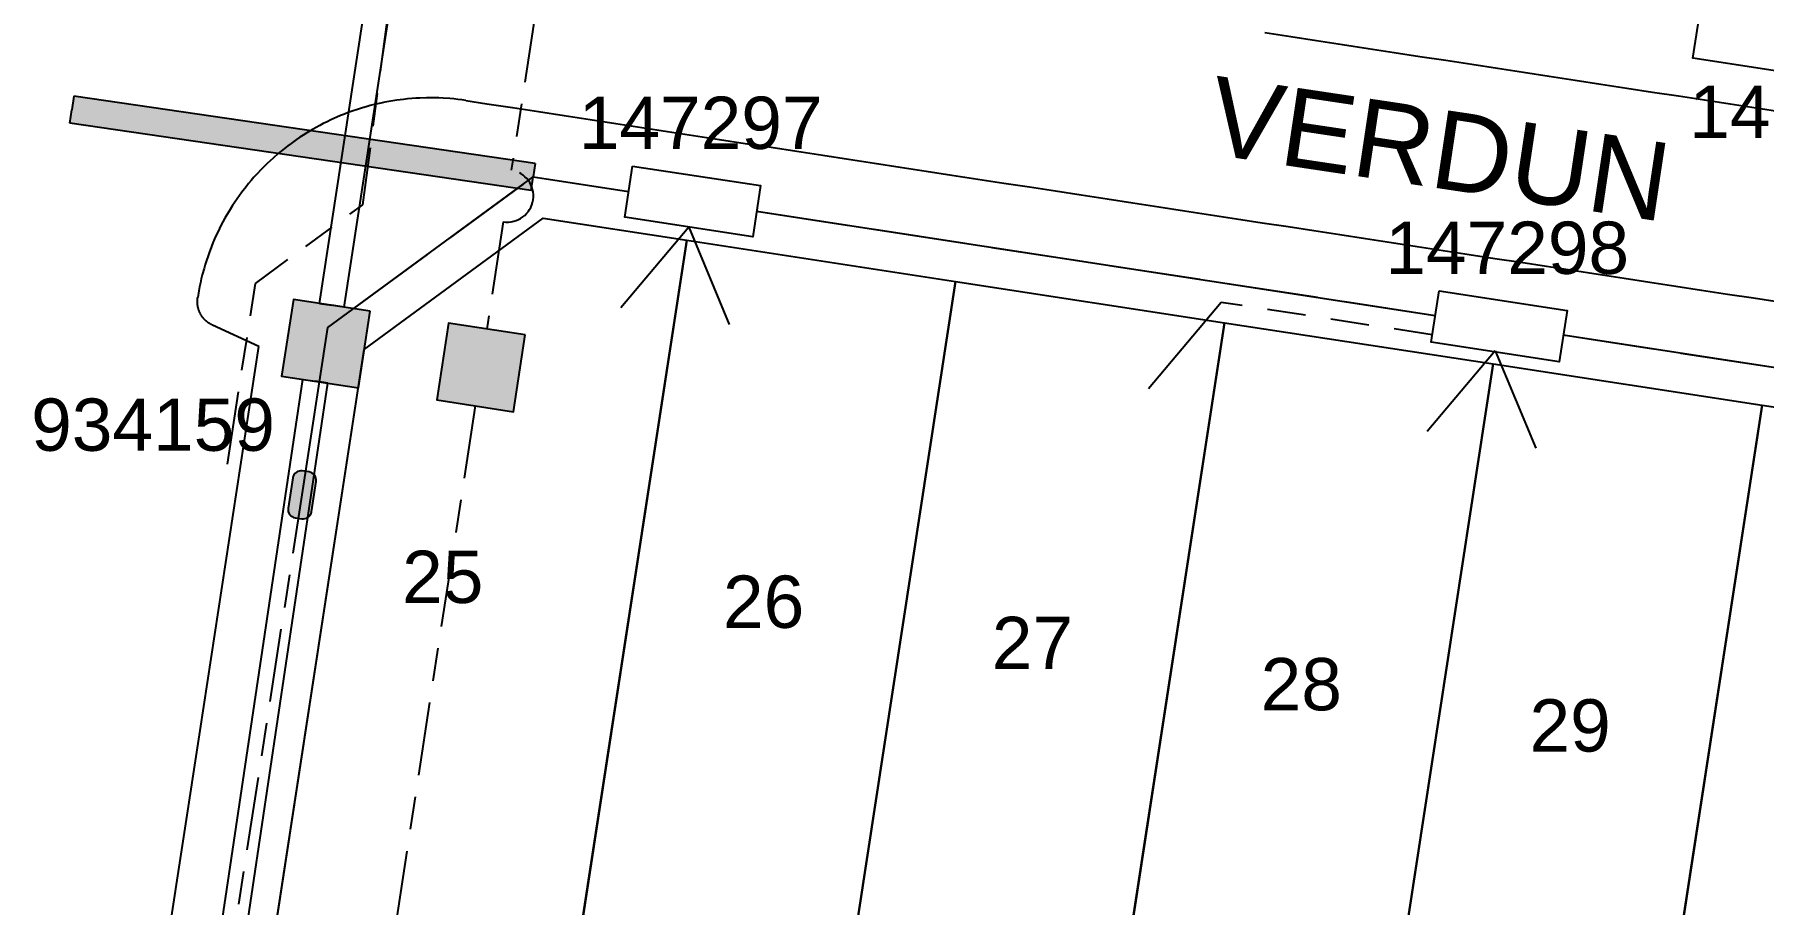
# Model space of a CAD drawing. Header units: metres. Extents: x 301343 to 301607, y 6240179 to 6240499.
# Drawn here: x 301408.9 to 301475, y 6240333.9 to 6240367.2 of the extents above; entities that cross this region are included whole.
import ezdxf
from ezdxf.enums import TextEntityAlignment as Align

# ---------------------------------------------------------------- set-up
doc = ezdxf.new("R2010")
doc.units = ezdxf.units.M
doc.header["$LTSCALE"] = 0.7
for name, pattern in [('Cable Exist UG', [8.2, 4, -1.2, 1.8, -1.2]), ('Dash', [5, 3, -2]), ('IE Trench LV', [6.5, 5, -1.5])]:
    doc.linetypes.add(name, pattern=pattern)
doc.layers.get('0').update_dxf_attribs({"color": 6})
for name, color, linetype in [('_User Miscellaneous11', 7, 'Continuous'), ('_User Miscellaneous4', 7, 'Continuous'), ('_User Miscellaneous6', 7, 'Continuous'), ('_User Miscellaneous7', 150, 'Continuous'), ('_User Miscellaneous8', 7, 'Continuous'), ('_User_LV_Exist', 7, 'Continuous'), ('Cadastre Developer_SP_NEW', 4, 'Continuous'), ('Cadastre Roads_SP_EXT', 4, 'Continuous'), ('Cadastre Roads_SP_NEW', 8, 'Continuous'), ('Duct_SP_NEW', 2, 'Continuous'), ('Equip_SP_LV_NEW', 2, 'Continuous'), ('Mains_LV_NEW_T84', 2, 'Continuous'), ('Services_SP_NEW_UG', 2, 'Continuous'), ('SupportsUG_SP_LV_NEW', 2, 'Continuous'), ('SupportsUG_SP_LV_SL_EXT', 7, 'Continuous'), ('Trench_SP_NEW', 2, 'Continuous'), ('UG_Details_SP_MISC', 7, 'Continuous')]:
    doc.layers.add(name, color=color, linetype=linetype)
doc.styles.add('ARIAL', font='arial.ttf', dxfattribs={"height": 2})
doc.styles.add('COLUMN_LABEL', font='arial.ttf')
doc.styles.add('POLE_LABEL', font='arial.ttf')
doc.styles.get("Standard").update_dxf_attribs({"font": 'arial.ttf'})
doc.styles.add('style1', font='iso3098b.shx')
doc.linetypes.add('Cable New UG', pattern='A,8,-1,["x",style1,S=3.5,R=0,X=0.35,Y=-1],-3.5', length=12.5)

# ---------------------------------------------------------------- blocks, each defined once
blk = doc.blocks.new('*U37')
at = {"lineweight": -3}
blk.add_lwpolyline([(-2.475, 2.49), (2.475, 2.49), (2.475, 0.51), (-2.475, 0.51)], close=True, dxfattribs=at)
for tag, flags, p in [('STREET_CODE', 9, (1.5, 3.5)), ('OWNED_BY', 9, (1.5, 3.3)), ('OPERATED_BY', 9, (1.5, 3.1)), ('STATE', 9, (1.5, 2.7)), ('MAINTAINED_BY', 9, (1.5, 2.9)), ('SUPPORT_TYPE', 9, (1.5, 2.5)), ('USAGE', 9, (1.5, 2.3)), ('LEGEND', 9, (1.5, 2.1)), ('PARENT', 9, (1.5, 1.9)), ('SUBURB', 9, (1.5, 1.7)), ('STREETNAME', 9, (1.5, 1.5)), ('LOCATION', 9, (1.5, 1.3)), ('Z', 1, (1.5, 0.9)), ('NOTES', 9, (1.5, 1.1))]:
    blk.add_attdef(tag, text='', height=0.2, dxfattribs=dict(flags=flags)).set_placement(p, align=Align.MIDDLE_LEFT)
at = {"layer": '_User Miscellaneous4', "style": 'ARIAL', "flags": 8}
blk.add_attdef('ASSET_NUM', text='', height=2, dxfattribs=at).set_placement((2, 5.5), align=Align.MIDDLE_LEFT)
blk = doc.blocks.new('A$C1B2C29DD')
at = {"layer": 'Services_SP_NEW_UG', "color": 2, "flags": 128}
for points in [[(0, 0), (-2.1, 3.444)], [(0, 0), (2.1, 3.444)]]:
    blk.add_lwpolyline(points, dxfattribs=at)
blk = doc.blocks.new('*U81')
at = {"layer": 'Services_SP_NEW_UG', "color": 2, "flags": 128}
blk.add_lwpolyline([(10.639, -0.75), (12.885, 2.934)], dxfattribs=at)
at = {"layer": 'Services_SP_NEW_UG', "color": 2, "linetype": 'Dash', "ltscale": 0.7, "flags": 128}
blk.add_lwpolyline([(2.473, -0.75), (10.639, -0.75)], dxfattribs=at)
blk = doc.blocks.new('*U39')
at = {"layer": '_User Miscellaneous7'}
blk.add_hatch(color=256, dxfattribs=at).paths.add_polyline_path([(-1.485, -7.485), (1.485, -7.485), (1.485, -4.515), (-1.485, -4.515)])
at = {"layer": '_User Miscellaneous8'}
blk.add_hatch(color=256, dxfattribs=at).paths.add_polyline_path([(-1.485, -1.485), (1.485, -1.485), (1.485, 1.485), (-1.485, 1.485)])
at = {"layer": '_User Miscellaneous7'}
blk.add_lwpolyline([(1.485, -7.485), (1.485, -4.515), (-1.485, -4.515), (-1.485, -7.485)], close=True, dxfattribs=at)
at = {"layer": '_User Miscellaneous8'}
blk.add_lwpolyline([(1.485, -1.485), (1.485, 1.485), (-1.485, 1.485), (-1.485, -1.485)], close=True, dxfattribs=at)
at = {"flags": 9}
for tag, style, p in [('STRUCTURE_PLANT_NUMBER', 'POLE_LABEL', (1.813, 0.031)), ('STREET_CODE', 'COLUMN_LABEL', (1.813, -0.2))]:
    blk.add_attdef(tag, text='', height=0.2, dxfattribs=dict(at, style=style)).set_placement(p, align=Align.MIDDLE_LEFT)
for tag, p in [('OWNED_BY', (1.813, -0.6)), ('COLUMN_TYPE', (1.813, -0.4)), ('STATE', (1.813, -0.8)), ('USAGE', (1.813, -1)), ('LEGEND', (1.813, -1.2)), ('LOCATION', (1.813, -1.4)), ('STREETNAME', (1.813, -1.6)), ('SUBURB', (1.813, -1.8)), ('NOTES', (1.813, -2))]:
    blk.add_attdef(tag, text='', height=0.2, dxfattribs=at).set_placement(p, align=Align.MIDDLE_LEFT)
at = {"flags": 1}
blk.add_attdef('Z', (1.813, -2.351), '', height=0.2, dxfattribs=at)
at = {"layer": '_User Miscellaneous6', "style": 'ARIAL', "flags": 8}
blk.add_attdef('ASSET_NUM', text='', height=2, dxfattribs=at).set_placement((2, 2), align=Align.MIDDLE_LEFT)
blk = doc.blocks.new('LV_STJ_NEW')
blk.add_hatch(color=256).paths.add_polyline_path([(0.906, 0.131, 0.414214), (0.586, 0.451), (-0.586, 0.451, 0.414214), (-0.906, 0.131), (-0.906, -0.131, 0.414214), (-0.586, -0.451), (0.586, -0.451, 0.414214), (0.906, -0.131)])
blk.add_lwpolyline([(-0.906, 0.131), (-0.906, -0.131, 0.414214), (-0.586, -0.451), (0.586, -0.451, 0.414214), (0.906, -0.131), (0.906, 0.131, 0.414214), (0.586, 0.451), (-0.586, 0.451, 0.414214)], format="xyb", close=True)
for tag, flags, p in [('ORIENTATION', 9, (1.5, 0)), ('USAGE', 9, (1.5, -0.2)), ('LEGEND', 9, (1.5, -0.4)), ('NOTES', 9, (1.5, -0.6)), ('STATE', 9, (1.5, -0.8)), ('OWNED_BY', 9, (1.5, -1)), ('OPERATED_BY', 9, (1.5, -1.2)), ('MAINTAINED_BY', 9, (1.5, -1.4)), ('OPERATING_VOLTAGE', 9, (1.5, -1.6)), ('CONSTRUCTED_VOLTAGE', 9, (1.5, -1.8)), ('NUMBER_OF_PHASES', 9, (1.5, -2)), ('TYPE', 9, (1.5, -2.2)), ('Z', 1, (1.5, -2.4))]:
    blk.add_attdef(tag, text='', height=0.2, dxfattribs=dict(flags=flags)).set_placement(p, align=Align.MIDDLE_LEFT)

msp = doc.modelspace()

# ---------------------------------------------------------------- hatches: boundary and pattern name
at = {"layer": '_User Miscellaneous11'}
h = msp.add_hatch(color=256, dxfattribs=at)
h.dxf.hatch_style = 1
h.paths.add_polyline_path([(301427.884, 6240361.236), (301428.034, 6240362.265), (301410.394, 6240364.837), (301410.244, 6240363.808)])

# ---------------------------------------------------------------- linework, layer by layer
at = {"layer": '_User_LV_Exist', "color": 8, "linetype": 'Cable Exist UG', "flags": 128}
msp.add_lwpolyline([(301416.272, 6240350.766), (301417.342, 6240357.679), (301421.447, 6240360.692), (301423.644, 6240377.138), (301420.899, 6240380.878), (301421.64, 6240385.711)], dxfattribs=at)
at = {"layer": '_User_LV_Exist', "color": 7, "linetype": 'Cable Exist UG', "flags": 128}
for points in [[(301428.929, 6240373.814), (301427.124, 6240362.015)], [(301426.821, 6240360.038), (301426.194, 6240355.936)], [(301425.743, 6240353.001), (301420.026, 6240315.724)], [(301414.031, 6240302.546), (301412.225, 6240305.006), (301419.127, 6240349.597)]]:
    msp.add_lwpolyline(points, dxfattribs=at)
at = {"layer": '_User_LV_Exist', "color": 7, "linetype": 'Cable Exist UG'}
msp.add_arc((301426.972, 6240361.027), 1, 261.30226, 81.30226, dxfattribs=at)
at = {"layer": 'Cadastre Developer_SP_NEW', "linetype": 'Continuous', "lineweight": 25}
for p, q in [((301421.506, 6240355.153), (301428.346, 6240360.174)), ((301428.346, 6240360.174), (301433.832, 6240359.333)), ((301429.436, 6240330.668), (301433.832, 6240359.333)), ((301433.832, 6240359.333), (301444.112, 6240357.756)), ((301439.715, 6240329.091), (301444.112, 6240357.756)), ((301444.112, 6240357.756), (301454.391, 6240356.18)), ((301449.995, 6240327.515), (301454.391, 6240356.18)), ((301454.391, 6240356.18), (301464.671, 6240354.603)), ((301418.019, 6240332.419), (301421.506, 6240355.153)), ((301460.275, 6240325.938), (301464.671, 6240354.603)), ((301464.671, 6240354.603), (301474.951, 6240353.026)), ((301470.555, 6240324.362), (301474.951, 6240353.026)), ((301474.951, 6240353.026), (301485.231, 6240351.45))]:
    msp.add_line(p, q, dxfattribs=at)
for points in [[(301433.832, 6240359.333), (301429.436, 6240330.668), (301418.019, 6240332.419), (301421.506, 6240355.153), (301428.346, 6240360.174), (301433.832, 6240359.333)], [(301444.112, 6240357.756), (301439.715, 6240329.091), (301429.436, 6240330.668), (301433.832, 6240359.333), (301444.112, 6240357.756)], [(301454.391, 6240356.18), (301449.995, 6240327.515), (301439.715, 6240329.091), (301444.112, 6240357.756), (301454.391, 6240356.18)], [(301464.671, 6240354.603), (301460.275, 6240325.938), (301449.995, 6240327.515), (301454.391, 6240356.18), (301464.671, 6240354.603)], [(301474.951, 6240353.026), (301470.555, 6240324.362), (301460.275, 6240325.938), (301464.671, 6240354.603), (301474.951, 6240353.026)], [(301470.555, 6240324.362), (301474.951, 6240353.026), (301485.231, 6240351.45), (301480.835, 6240322.785), (301470.555, 6240324.362)]]:
    msp.add_lwpolyline(points, close=True, dxfattribs=at)
at = {"layer": 'Cadastre Roads_SP_NEW', "lineweight": 25}
for p, q in [((301455.941, 6240367.273, 50.43), (301456.93, 6240367.121, 50.466)), ((301456.93, 6240367.121, 50.466), (301457.918, 6240366.97, 50.501)), ((301457.918, 6240366.97, 50.501), (301458.906, 6240366.818, 50.536)), ((301458.906, 6240366.818, 50.536), (301459.895, 6240366.666, 50.57)), ((301459.895, 6240366.666, 50.57), (301460.883, 6240366.515, 50.604)), ((301460.883, 6240366.515, 50.604), (301461.872, 6240366.363, 50.637)), ((301461.872, 6240366.363, 50.637), (301462.86, 6240366.212, 50.669)), ((301462.86, 6240366.212, 50.669), (301463.849, 6240366.06, 50.701)), ((301463.849, 6240366.06, 50.701), (301464.837, 6240365.908, 50.732)), ((301464.837, 6240365.908, 50.732), (301465.825, 6240365.757, 50.762)), ((301465.825, 6240365.757, 50.762), (301466.814, 6240365.605, 50.792)), ((301466.814, 6240365.605, 50.792), (301467.802, 6240365.454, 50.821)), ((301467.802, 6240365.454, 50.821), (301468.791, 6240365.302, 50.849)), ((301468.791, 6240365.302, 50.849), (301469.779, 6240365.151, 50.877)), ((301469.779, 6240365.151, 50.877), (301470.768, 6240364.999, 50.904)), ((301470.768, 6240364.999, 50.904), (301471.756, 6240364.847, 50.931)), ((301471.756, 6240364.847, 50.931), (301472.745, 6240364.696, 50.957)), ((301472.745, 6240364.696, 50.957), (301473.733, 6240364.544, 50.982)), ((301473.733, 6240364.544, 50.982), (301474.721, 6240364.393, 51.007)), ((301474.721, 6240364.393, 51.007), (301475.71, 6240364.241, 51.031)), ((301415.13, 6240357.113, 48.98), (301415.134, 6240357.142, 48.981)), ((301415.13, 6240357.113, 48.98), (301415.134, 6240357.142, 48.981)), ((301415.122, 6240357.009, 48.978), (301415.123, 6240357.026, 48.979)), ((301415.122, 6240357.009, 48.978), (301415.123, 6240357.026, 48.979)), ((301415.122, 6240356.991, 48.978), (301415.122, 6240357.009, 48.978)), ((301415.122, 6240356.991, 48.978), (301415.122, 6240357.009, 48.978)), ((301415.122, 6240356.974, 48.977), (301415.122, 6240356.991, 48.978)), ((301415.122, 6240356.974, 48.977), (301415.122, 6240356.991, 48.978)), ((301415.123, 6240356.957, 48.977), (301415.122, 6240356.974, 48.977)), ((301415.123, 6240356.957, 48.977), (301415.122, 6240356.974, 48.977)), ((301415.123, 6240357.026, 48.979), (301415.124, 6240357.044, 48.979)), ((301415.123, 6240357.026, 48.979), (301415.124, 6240357.044, 48.979)), ((301415.123, 6240356.939, 48.977), (301415.123, 6240356.957, 48.977)), ((301415.123, 6240356.939, 48.977), (301415.123, 6240356.957, 48.977)), ((301415.124, 6240356.922, 48.976), (301415.123, 6240356.939, 48.977)), ((301415.124, 6240356.922, 48.976), (301415.123, 6240356.939, 48.977)), ((301415.124, 6240357.044, 48.979), (301415.125, 6240357.061, 48.979)), ((301415.124, 6240357.044, 48.979), (301415.125, 6240357.061, 48.979)), ((301415.126, 6240356.904, 48.976), (301415.124, 6240356.922, 48.976)), ((301415.126, 6240356.904, 48.976), (301415.124, 6240356.922, 48.976)), ((301415.125, 6240357.061, 48.979), (301415.126, 6240357.079, 48.98)), ((301415.125, 6240357.061, 48.979), (301415.126, 6240357.079, 48.98)), ((301415.126, 6240357.079, 48.98), (301415.128, 6240357.096, 48.98)), ((301415.126, 6240357.079, 48.98), (301415.128, 6240357.096, 48.98)), ((301415.127, 6240356.887, 48.975), (301415.126, 6240356.904, 48.976)), ((301415.127, 6240356.887, 48.975), (301415.126, 6240356.904, 48.976)), ((301415.129, 6240356.87, 48.975), (301415.127, 6240356.887, 48.975)), ((301415.129, 6240356.87, 48.975), (301415.127, 6240356.887, 48.975)), ((301415.128, 6240357.096, 48.98), (301415.13, 6240357.113, 48.98)), ((301415.128, 6240357.096, 48.98), (301415.13, 6240357.113, 48.98)), ((301415.132, 6240356.852, 48.975), (301415.129, 6240356.87, 48.975)), ((301415.132, 6240356.852, 48.975), (301415.129, 6240356.87, 48.975)), ((301415.134, 6240356.835, 48.974), (301415.132, 6240356.852, 48.975)), ((301415.134, 6240356.835, 48.974), (301415.132, 6240356.852, 48.975)), ((301415.137, 6240356.818, 48.974), (301415.134, 6240356.835, 48.974)), ((301415.137, 6240356.818, 48.974), (301415.134, 6240356.835, 48.974)), ((301415.14, 6240356.801, 48.974), (301415.137, 6240356.818, 48.974)), ((301415.14, 6240356.801, 48.974), (301415.137, 6240356.818, 48.974)), ((301415.144, 6240356.784, 48.973), (301415.14, 6240356.801, 48.974)), ((301415.144, 6240356.784, 48.973), (301415.14, 6240356.801, 48.974)), ((301415.147, 6240356.766, 48.973), (301415.144, 6240356.784, 48.973)), ((301415.147, 6240356.766, 48.973), (301415.144, 6240356.784, 48.973)), ((301415.152, 6240356.749, 48.972), (301415.147, 6240356.766, 48.973)), ((301415.152, 6240356.749, 48.972), (301415.147, 6240356.766, 48.973)), ((301415.156, 6240356.733, 48.972), (301415.152, 6240356.749, 48.972)), ((301415.156, 6240356.733, 48.972), (301415.152, 6240356.749, 48.972)), ((301415.161, 6240356.716, 48.972), (301415.156, 6240356.733, 48.972)), ((301415.161, 6240356.716, 48.972), (301415.156, 6240356.733, 48.972)), ((301415.169, 6240356.688, 48.971), (301415.161, 6240356.716, 48.972)), ((301415.169, 6240356.688, 48.971), (301415.161, 6240356.716, 48.972)), ((301415.174, 6240356.671, 48.97), (301415.169, 6240356.688, 48.971)), ((301415.174, 6240356.671, 48.97), (301415.169, 6240356.688, 48.971)), ((301415.18, 6240356.655, 48.969), (301415.174, 6240356.671, 48.97)), ((301415.18, 6240356.655, 48.969), (301415.174, 6240356.671, 48.97)), ((301415.186, 6240356.639, 48.969), (301415.18, 6240356.655, 48.969)), ((301415.186, 6240356.639, 48.969), (301415.18, 6240356.655, 48.969)), ((301415.192, 6240356.622, 48.968), (301415.186, 6240356.639, 48.969)), ((301415.192, 6240356.622, 48.968), (301415.186, 6240356.639, 48.969)), ((301415.199, 6240356.606, 48.967), (301415.192, 6240356.622, 48.968)), ((301415.199, 6240356.606, 48.967), (301415.192, 6240356.622, 48.968)), ((301415.206, 6240356.59, 48.967), (301415.199, 6240356.606, 48.967)), ((301415.206, 6240356.59, 48.967), (301415.199, 6240356.606, 48.967)), ((301415.213, 6240356.574, 48.966), (301415.206, 6240356.59, 48.967)), ((301415.213, 6240356.574, 48.966), (301415.206, 6240356.59, 48.967)), ((301415.22, 6240356.558, 48.965), (301415.213, 6240356.574, 48.966)), ((301415.22, 6240356.558, 48.965), (301415.213, 6240356.574, 48.966)), ((301415.228, 6240356.543, 48.965), (301415.22, 6240356.558, 48.965)), ((301415.228, 6240356.543, 48.965), (301415.22, 6240356.558, 48.965)), ((301415.236, 6240356.527, 48.964), (301415.228, 6240356.543, 48.965)), ((301415.236, 6240356.527, 48.964), (301415.228, 6240356.543, 48.965)), ((301415.244, 6240356.512, 48.964), (301415.236, 6240356.527, 48.964)), ((301415.244, 6240356.512, 48.964), (301415.236, 6240356.527, 48.964)), ((301415.253, 6240356.496, 48.963), (301415.244, 6240356.512, 48.964)), ((301415.253, 6240356.496, 48.963), (301415.244, 6240356.512, 48.964)), ((301415.261, 6240356.481, 48.962), (301415.253, 6240356.496, 48.963)), ((301415.261, 6240356.481, 48.962), (301415.253, 6240356.496, 48.963)), ((301415.27, 6240356.466, 48.962), (301415.261, 6240356.481, 48.962)), ((301415.27, 6240356.466, 48.962), (301415.261, 6240356.481, 48.962)), ((301415.28, 6240356.452, 48.961), (301415.27, 6240356.466, 48.962)), ((301415.28, 6240356.452, 48.961), (301415.27, 6240356.466, 48.962)), ((301415.289, 6240356.437, 48.96), (301415.28, 6240356.452, 48.961)), ((301415.289, 6240356.437, 48.96), (301415.28, 6240356.452, 48.961)), ((301415.299, 6240356.423, 48.96), (301415.289, 6240356.437, 48.96)), ((301415.299, 6240356.423, 48.96), (301415.289, 6240356.437, 48.96)), ((301415.309, 6240356.408, 48.959), (301415.299, 6240356.423, 48.96)), ((301415.309, 6240356.408, 48.959), (301415.299, 6240356.423, 48.96)), ((301415.319, 6240356.394, 48.958), (301415.309, 6240356.408, 48.959)), ((301415.319, 6240356.394, 48.958), (301415.309, 6240356.408, 48.959)), ((301415.33, 6240356.38, 48.958), (301415.319, 6240356.394, 48.958)), ((301415.33, 6240356.38, 48.958), (301415.319, 6240356.394, 48.958)), ((301415.341, 6240356.367, 48.957), (301415.33, 6240356.38, 48.958)), ((301415.341, 6240356.367, 48.957), (301415.33, 6240356.38, 48.958)), ((301415.352, 6240356.353, 48.957), (301415.341, 6240356.367, 48.957)), ((301415.352, 6240356.353, 48.957), (301415.341, 6240356.367, 48.957)), ((301415.363, 6240356.34, 48.956), (301415.352, 6240356.353, 48.957)), ((301415.363, 6240356.34, 48.956), (301415.352, 6240356.353, 48.957)), ((301415.382, 6240356.318, 48.955), (301415.363, 6240356.34, 48.956)), ((301415.382, 6240356.318, 48.955), (301415.363, 6240356.34, 48.956)), ((301415.394, 6240356.305, 48.954), (301415.382, 6240356.318, 48.955)), ((301415.394, 6240356.305, 48.954), (301415.382, 6240356.318, 48.955)), ((301415.406, 6240356.293, 48.953), (301415.394, 6240356.305, 48.954)), ((301415.406, 6240356.293, 48.953), (301415.394, 6240356.305, 48.954)), ((301415.418, 6240356.28, 48.952), (301415.406, 6240356.293, 48.953)), ((301415.418, 6240356.28, 48.952), (301415.406, 6240356.293, 48.953)), ((301415.431, 6240356.268, 48.952), (301415.418, 6240356.28, 48.952)), ((301415.431, 6240356.268, 48.952), (301415.418, 6240356.28, 48.952)), ((301415.443, 6240356.256, 48.951), (301415.431, 6240356.268, 48.952)), ((301415.443, 6240356.256, 48.951), (301415.431, 6240356.268, 48.952)), ((301415.456, 6240356.244, 48.95), (301415.443, 6240356.256, 48.951)), ((301415.456, 6240356.244, 48.95), (301415.443, 6240356.256, 48.951)), ((301415.469, 6240356.233, 48.949), (301415.456, 6240356.244, 48.95)), ((301415.469, 6240356.233, 48.949), (301415.456, 6240356.244, 48.95)), ((301415.483, 6240356.221, 48.948), (301415.469, 6240356.233, 48.949)), ((301415.483, 6240356.221, 48.948), (301415.469, 6240356.233, 48.949)), ((301415.496, 6240356.21, 48.948), (301415.483, 6240356.221, 48.948)), ((301415.496, 6240356.21, 48.948), (301415.483, 6240356.221, 48.948)), ((301415.51, 6240356.2, 48.947), (301415.496, 6240356.21, 48.948)), ((301415.51, 6240356.2, 48.947), (301415.496, 6240356.21, 48.948)), ((301415.524, 6240356.189, 48.946), (301415.51, 6240356.2, 48.947)), ((301415.524, 6240356.189, 48.946), (301415.51, 6240356.2, 48.947)), ((301415.538, 6240356.179, 48.945), (301415.524, 6240356.189, 48.946)), ((301415.538, 6240356.179, 48.945), (301415.524, 6240356.189, 48.946)), ((301415.552, 6240356.169, 48.945), (301415.538, 6240356.179, 48.945)), ((301415.552, 6240356.169, 48.945), (301415.538, 6240356.179, 48.945)), ((301415.567, 6240356.159, 48.944), (301415.552, 6240356.169, 48.945)), ((301415.567, 6240356.159, 48.944), (301415.552, 6240356.169, 48.945)), ((301415.581, 6240356.149, 48.943), (301415.567, 6240356.159, 48.944)), ((301415.581, 6240356.149, 48.943), (301415.567, 6240356.159, 48.944)), ((301415.596, 6240356.14, 48.942), (301415.581, 6240356.149, 48.943)), ((301415.596, 6240356.14, 48.942), (301415.581, 6240356.149, 48.943)), ((301415.611, 6240356.131, 48.942), (301415.596, 6240356.14, 48.942)), ((301415.611, 6240356.131, 48.942), (301415.596, 6240356.14, 48.942)), ((301415.626, 6240356.122, 48.941), (301415.611, 6240356.131, 48.942)), ((301415.626, 6240356.122, 48.941), (301415.611, 6240356.131, 48.942)), ((301415.641, 6240356.114, 48.94), (301415.626, 6240356.122, 48.941)), ((301415.641, 6240356.114, 48.94), (301415.626, 6240356.122, 48.941)), ((301415.657, 6240356.105, 48.939), (301415.641, 6240356.114, 48.94)), ((301415.657, 6240356.105, 48.939), (301415.641, 6240356.114, 48.94)), ((301415.672, 6240356.097, 48.938), (301415.657, 6240356.105, 48.939)), ((301415.672, 6240356.097, 48.938), (301415.657, 6240356.105, 48.939)), ((301415.688, 6240356.09, 48.938), (301415.672, 6240356.097, 48.938)), ((301415.688, 6240356.09, 48.938), (301415.672, 6240356.097, 48.938)), ((301415.704, 6240356.082, 48.937), (301415.688, 6240356.09, 48.938)), ((301415.704, 6240356.082, 48.937), (301415.688, 6240356.09, 48.938)), ((301417.476, 6240355.265, 48.889), (301415.704, 6240356.082, 48.937)), ((301417.476, 6240355.265, 48.889), (301415.704, 6240356.082, 48.937)), ((301415.226, 6240340.594, 48.754), (301417.476, 6240355.265, 48.889)), ((301415.226, 6240340.594, 48.754), (301417.476, 6240355.265, 48.889)), ((301412.952, 6240325.767, 48.617), (301415.226, 6240340.594, 48.754)), ((301412.952, 6240325.767, 48.617), (301415.226, 6240340.594, 48.754))]:
    msp.add_line(p, q, dxfattribs=at)
at = {"layer": 'Cadastre Roads_SP_NEW'}
for p, q in [((301421.582, 6240364.438, 49.152), (301421.431, 6240364.394, 49.148)), ((301421.734, 6240364.48, 49.156), (301421.582, 6240364.438, 49.152)), ((301421.886, 6240364.519, 49.16), (301421.734, 6240364.48, 49.156)), ((301422.135, 6240364.576, 49.167), (301421.886, 6240364.519, 49.16)), ((301422.288, 6240364.608, 49.171), (301422.135, 6240364.576, 49.167)), ((301422.443, 6240364.637, 49.175), (301422.288, 6240364.608, 49.171)), ((301422.598, 6240364.663, 49.179), (301422.443, 6240364.637, 49.175)), ((301422.753, 6240364.687, 49.184), (301422.598, 6240364.663, 49.179)), ((301423.006, 6240364.719, 49.191), (301422.753, 6240364.687, 49.184)), ((301423.162, 6240364.736, 49.196), (301423.006, 6240364.719, 49.191)), ((301423.319, 6240364.749, 49.2), (301423.162, 6240364.736, 49.196)), ((301423.475, 6240364.761, 49.205), (301423.319, 6240364.749, 49.2)), ((301423.632, 6240364.769, 49.209), (301423.475, 6240364.761, 49.205)), ((301423.887, 6240364.776, 49.217), (301423.632, 6240364.769, 49.209)), ((301424.044, 6240364.778, 49.222), (301423.887, 6240364.776, 49.217)), ((301424.202, 6240364.776, 49.227), (301424.044, 6240364.778, 49.222)), ((301424.359, 6240364.772, 49.232), (301424.202, 6240364.776, 49.227)), ((301424.515, 6240364.764, 49.236), (301424.359, 6240364.772, 49.232)), ((301424.77, 6240364.747, 49.245), (301424.515, 6240364.764, 49.236)), ((301424.927, 6240364.733, 49.25), (301424.77, 6240364.747, 49.245)), ((301425.083, 6240364.716, 49.255), (301424.927, 6240364.733, 49.25)), ((301425.239, 6240364.696, 49.26), (301425.083, 6240364.716, 49.255)), ((301425.394, 6240364.674, 49.265), (301425.239, 6240364.696, 49.26)), ((301425.394, 6240364.674, 49.265), (301426.185, 6240364.552, 49.292)), ((301426.185, 6240364.552, 49.292), (301427.173, 6240364.401, 49.326)), ((301419.939, 6240363.794, 49.11), (301419.8, 6240363.722, 49.106)), ((301420.08, 6240363.865, 49.113), (301419.939, 6240363.794, 49.11)), ((301420.222, 6240363.932, 49.117), (301420.08, 6240363.865, 49.113)), ((301420.454, 6240364.037, 49.123), (301420.222, 6240363.932, 49.117)), ((301420.599, 6240364.098, 49.126), (301420.454, 6240364.037, 49.123)), ((301420.745, 6240364.157, 49.13), (301420.599, 6240364.098, 49.126)), ((301420.892, 6240364.213, 49.134), (301420.745, 6240364.157, 49.13)), ((301421.039, 6240364.266, 49.137), (301420.892, 6240364.213, 49.134)), ((301421.281, 6240364.348, 49.144), (301421.039, 6240364.266, 49.137)), ((301421.431, 6240364.394, 49.148), (301421.281, 6240364.348, 49.144)), ((301427.173, 6240364.401, 49.326), (301428.162, 6240364.249, 49.361)), ((301428.162, 6240364.249, 49.361), (301429.15, 6240364.098, 49.397)), ((301429.15, 6240364.098, 49.397), (301430.139, 6240363.946, 49.408)), ((301430.139, 6240363.946, 49.408), (301431.127, 6240363.794, 49.445)), ((301431.127, 6240363.794, 49.445), (301432.115, 6240363.643, 49.483)), ((301418.912, 6240363.181, 49.085), (301418.704, 6240363.033, 49.08)), ((301419.042, 6240363.269, 49.088), (301418.912, 6240363.181, 49.085)), ((301419.173, 6240363.355, 49.091), (301419.042, 6240363.269, 49.088)), ((301419.306, 6240363.439, 49.094), (301419.173, 6240363.355, 49.091)), ((301419.441, 6240363.52, 49.098), (301419.306, 6240363.439, 49.094)), ((301419.662, 6240363.647, 49.103), (301419.441, 6240363.52, 49.098)), ((301419.8, 6240363.722, 49.106), (301419.662, 6240363.647, 49.103)), ((301432.115, 6240363.643, 49.483), (301433.104, 6240363.491, 49.522)), ((301433.104, 6240363.491, 49.522), (301434.092, 6240363.34, 49.562)), ((301434.092, 6240363.34, 49.562), (301435.081, 6240363.188, 49.602)), ((301435.081, 6240363.188, 49.602), (301436.069, 6240363.036, 49.643)), ((301418.018, 6240362.476, 49.064), (301417.902, 6240362.37, 49.061)), ((301418.211, 6240362.644, 49.069), (301418.018, 6240362.476, 49.064)), ((301418.332, 6240362.744, 49.071), (301418.211, 6240362.644, 49.069)), ((301418.454, 6240362.842, 49.074), (301418.332, 6240362.744, 49.071)), ((301418.578, 6240362.939, 49.077), (301418.454, 6240362.842, 49.074)), ((301418.704, 6240363.033, 49.08), (301418.578, 6240362.939, 49.077)), ((301436.069, 6240363.036, 49.643), (301437.058, 6240362.885, 49.685)), ((301437.058, 6240362.885, 49.685), (301438.046, 6240362.733, 49.727)), ((301438.046, 6240362.733, 49.727), (301439.034, 6240362.582, 49.77)), ((301439.034, 6240362.582, 49.77), (301440.023, 6240362.43, 49.814)), ((301440.023, 6240362.43, 49.814), (301441.011, 6240362.278, 49.859)), ((301417.391, 6240361.854, 49.049), (301417.286, 6240361.738, 49.046)), ((301417.566, 6240362.04, 49.053), (301417.391, 6240361.854, 49.049)), ((301417.676, 6240362.152, 49.056), (301417.566, 6240362.04, 49.053)), ((301417.788, 6240362.262, 49.059), (301417.676, 6240362.152, 49.056)), ((301417.902, 6240362.37, 49.061), (301417.788, 6240362.262, 49.059)), ((301441.011, 6240362.278, 49.859), (301442, 6240362.127, 49.904)), ((301442, 6240362.127, 49.904), (301442.988, 6240361.975, 49.948)), ((301442.988, 6240361.975, 49.948), (301443.977, 6240361.824, 49.992)), ((301443.977, 6240361.824, 49.992), (301444.965, 6240361.672, 50.035)), ((301416.827, 6240361.174, 49.035), (301416.734, 6240361.048, 49.033)), ((301416.983, 6240361.376, 49.039), (301416.827, 6240361.174, 49.035)), ((301417.082, 6240361.499, 49.041), (301416.983, 6240361.376, 49.039)), ((301417.183, 6240361.619, 49.044), (301417.082, 6240361.499, 49.041)), ((301417.286, 6240361.738, 49.046), (301417.183, 6240361.619, 49.044)), ((301444.965, 6240361.672, 50.035), (301445.954, 6240361.52, 50.077)), ((301445.954, 6240361.52, 50.077), (301446.942, 6240361.369, 50.119)), ((301446.942, 6240361.369, 50.119), (301447.93, 6240361.217, 50.16)), ((301447.93, 6240361.217, 50.16), (301448.919, 6240361.066, 50.2)), ((301416.333, 6240360.442, 49.022), (301416.253, 6240360.307, 49.02)), ((301416.468, 6240360.659, 49.026), (301416.333, 6240360.442, 49.022)), ((301416.555, 6240360.79, 49.028), (301416.468, 6240360.659, 49.026)), ((301416.643, 6240360.92, 49.03), (301416.555, 6240360.79, 49.028)), ((301416.734, 6240361.048, 49.033), (301416.643, 6240360.92, 49.03)), ((301448.919, 6240361.066, 50.2), (301449.907, 6240360.914, 50.24)), ((301449.907, 6240360.914, 50.24), (301450.896, 6240360.762, 50.279)), ((301450.896, 6240360.762, 50.279), (301451.884, 6240360.611, 50.318)), ((301451.884, 6240360.611, 50.318), (301452.873, 6240360.459, 50.356)), ((301452.873, 6240360.459, 50.356), (301453.861, 6240360.308, 50.393)), ((301416.026, 6240359.894, 49.014), (301415.913, 6240359.666, 49.01)), ((301416.099, 6240360.033, 49.016), (301416.026, 6240359.894, 49.014)), ((301416.175, 6240360.171, 49.018), (301416.099, 6240360.033, 49.016)), ((301416.253, 6240360.307, 49.02), (301416.175, 6240360.171, 49.018)), ((301453.861, 6240360.308, 50.393), (301454.85, 6240360.156, 50.43)), ((301454.85, 6240360.156, 50.43), (301455.838, 6240360.004, 50.466)), ((301455.838, 6240360.004, 50.466), (301456.826, 6240359.853, 50.501)), ((301456.826, 6240359.853, 50.501), (301457.815, 6240359.701, 50.536)), ((301415.72, 6240359.235, 49.004), (301415.661, 6240359.09, 49.002)), ((301415.782, 6240359.38, 49.006), (301415.72, 6240359.235, 49.004)), ((301415.846, 6240359.523, 49.008), (301415.782, 6240359.38, 49.006)), ((301415.913, 6240359.666, 49.01), (301415.846, 6240359.523, 49.008)), ((301457.815, 6240359.701, 50.536), (301458.803, 6240359.55, 50.57)), ((301458.803, 6240359.55, 50.57), (301459.792, 6240359.398, 50.604)), ((301459.792, 6240359.398, 50.604), (301460.78, 6240359.246, 50.637)), ((301460.78, 6240359.246, 50.637), (301461.769, 6240359.095, 50.669)), ((301415.469, 6240358.554, 48.996), (301415.421, 6240358.404, 48.994)), ((301415.518, 6240358.703, 48.998), (301415.469, 6240358.554, 48.996)), ((301415.571, 6240358.851, 48.999), (301415.518, 6240358.703, 48.998)), ((301415.661, 6240359.09, 49.002), (301415.571, 6240358.851, 48.999)), ((301461.769, 6240359.095, 50.669), (301462.757, 6240358.943, 50.701)), ((301462.757, 6240358.943, 50.701), (301463.746, 6240358.792, 50.732)), ((301463.746, 6240358.792, 50.732), (301464.734, 6240358.64, 50.762)), ((301464.734, 6240358.64, 50.762), (301465.722, 6240358.489, 50.792)), ((301465.722, 6240358.489, 50.792), (301466.711, 6240358.337, 50.821)), ((301415.273, 6240357.855, 48.988), (301415.238, 6240357.702, 48.987)), ((301415.31, 6240358.007, 48.99), (301415.273, 6240357.855, 48.988)), ((301415.377, 6240358.254, 48.992), (301415.31, 6240358.007, 48.99)), ((301415.421, 6240358.404, 48.994), (301415.377, 6240358.254, 48.992)), ((301466.711, 6240358.337, 50.821), (301467.699, 6240358.185, 50.849)), ((301467.699, 6240358.185, 50.849), (301468.688, 6240358.034, 50.877)), ((301468.688, 6240358.034, 50.877), (301469.676, 6240357.882, 50.904)), ((301469.676, 6240357.882, 50.904), (301470.665, 6240357.731, 50.931)), ((301415.176, 6240357.394, 48.984), (301415.134, 6240357.142, 48.981)), ((301415.205, 6240357.548, 48.985), (301415.176, 6240357.394, 48.984)), ((301415.238, 6240357.702, 48.987), (301415.205, 6240357.548, 48.985)), ((301470.665, 6240357.731, 50.931), (301471.653, 6240357.579, 50.957)), ((301471.653, 6240357.579, 50.957), (301472.642, 6240357.427, 50.982)), ((301472.642, 6240357.427, 50.982), (301473.63, 6240357.276, 51.007)), ((301473.63, 6240357.276, 51.007), (301474.618, 6240357.124, 51.031)), ((301474.618, 6240357.124, 51.031), (301475.607, 6240356.973, 51.055))]:
    msp.add_line(p, q, dxfattribs=at)
at = {"layer": 'Duct_SP_NEW'}
for p, q in [((301410.394, 6240364.837), (301410.319, 6240364.322)), ((301428.034, 6240362.265), (301410.394, 6240364.837)), ((301410.244, 6240363.808), (301410.319, 6240364.322)), ((301427.884, 6240361.236), (301410.244, 6240363.808)), ((301428.034, 6240362.265), (301427.959, 6240361.751)), ((301427.884, 6240361.236), (301427.959, 6240361.751))]:
    msp.add_line(p, q, dxfattribs=at)
at = {"layer": 'Mains_LV_NEW_T84', "linetype": 'Cable New UG', "flags": 128}
for points in [[(301419.127, 6240349.597), (301420.117, 6240355.995), (301427.959, 6240361.751), (301431.613, 6240361.191)], [(301436.506, 6240360.44), (301462.452, 6240356.461)], [(301467.345, 6240355.71), (301493.292, 6240351.731)]]:
    msp.add_lwpolyline(points, dxfattribs=at)
at = {"layer": 'Trench_SP_NEW', "linetype": 'IE Trench LV', "flags": 128}
for points in [[(301421.102, 6240356.717), (301427.959, 6240361.751), (301431.613, 6240361.191)], [(301436.506, 6240360.44), (301462.452, 6240356.461)], [(301467.345, 6240355.71), (301493.292, 6240351.731)]]:
    msp.add_lwpolyline(points, dxfattribs=at)
at = {"layer": 'UG_Details_SP_MISC'}
for p, q in [((301419.789, 6240356.919), (301431.124, 6240430.826)), ((301420.738, 6240356.773), (301432.073, 6240430.681)), ((301419.789, 6240356.919), (301420.263, 6240356.846)), ((301420.738, 6240356.773), (301420.263, 6240356.846)), ((301412.815, 6240311.448, 48.499), (301419.16, 6240354.008, 48.499)), ((301413.764, 6240311.307, 48.499), (301420.11, 6240353.867, 48.499)), ((301419.16, 6240354.008, 48.499), (301419.635, 6240353.938, 48.499)), ((301420.11, 6240353.867, 48.499), (301419.635, 6240353.938, 48.499))]:
    msp.add_line(p, q, dxfattribs=at)

# ---------------------------------------------------------------- block references
at = {"layer": 'Equip_SP_LV_NEW', "linetype": 'Cable New UG', "lineweight": 0, "ltscale": 0.5, "rotation": 261.2806628822814}
msp.add_blockref('LV_STJ_NEW', (301419.127, 6240349.597), dxfattribs=at)
at = {"layer": 'Services_SP_NEW_UG', "rotation": 171.2806271427457}
msp.add_blockref('*U81', (301464.671, 6240354.603), dxfattribs=at)
at = {"layer": 'SupportsUG_SP_LV_NEW'}
ref = msp.add_blockref('*U37', (301475.13, 6240368.377), dxfattribs=dict(at, rotation=171.2806271424561))
ref.add_attrib('ASSET_NUM_001', '147299', (301472.167, 6240363.245), dxfattribs={"layer": '_User Miscellaneous4', "height": 2, "style": 'ARIAL'})
ref = msp.add_blockref('*U37', (301433.832, 6240359.333), dxfattribs=dict(at, rotation=351.280627155034))
ref.add_attrib('ASSET_NUM_001', '147297', (301429.706, 6240362.822), dxfattribs={"layer": '_User Miscellaneous4', "height": 2, "style": 'ARIAL'})
for p, rotation in [((301433.909, 6240359.837), 171.2806271556421), ((301464.749, 6240355.107), 171.280627155034)]:
    msp.add_blockref('A$C1B2C29DD', p, dxfattribs=dict(at, rotation=rotation))
ref = msp.add_blockref('*U37', (301464.671, 6240354.556), dxfattribs=dict(at, rotation=351.280627155034))
ref.add_attrib('ASSET_NUM_001', '147298', (301460.546, 6240358.045), dxfattribs={"layer": '_User Miscellaneous4', "height": 2, "style": 'ARIAL'})
at = {"layer": 'SupportsUG_SP_LV_SL_EXT'}
ref = msp.add_blockref('*U39', (301420.038, 6240355.378), dxfattribs=dict(at, rotation=81.28062714561129))
ref.add_attrib('ASSET_NUM_001', '934159', (301408.767, 6240351.281), dxfattribs={"layer": '_User Miscellaneous6', "height": 2, "style": 'ARIAL'})

# ---------------------------------------------------------------- texts
at = {"layer": 'Cadastre Developer_SP_NEW'}
for s, p in [('25', (301424.505, 6240345.462)), ('26', (301436.774, 6240344.512)), ('27', (301447.053, 6240342.935)), ('28', (301457.333, 6240341.359)), ('29', (301467.613, 6240339.782))]:
    msp.add_text(s, height=2, dxfattribs=at).set_placement(p, align=Align.CENTER)
at = {"layer": 'Cadastre Roads_SP_EXT'}
msp.add_text('VERDUN', height=3, rotation=351.48246, dxfattribs=at).set_placement((301453.647, 6240362.656))

doc.saveas('drawing.dxf')
